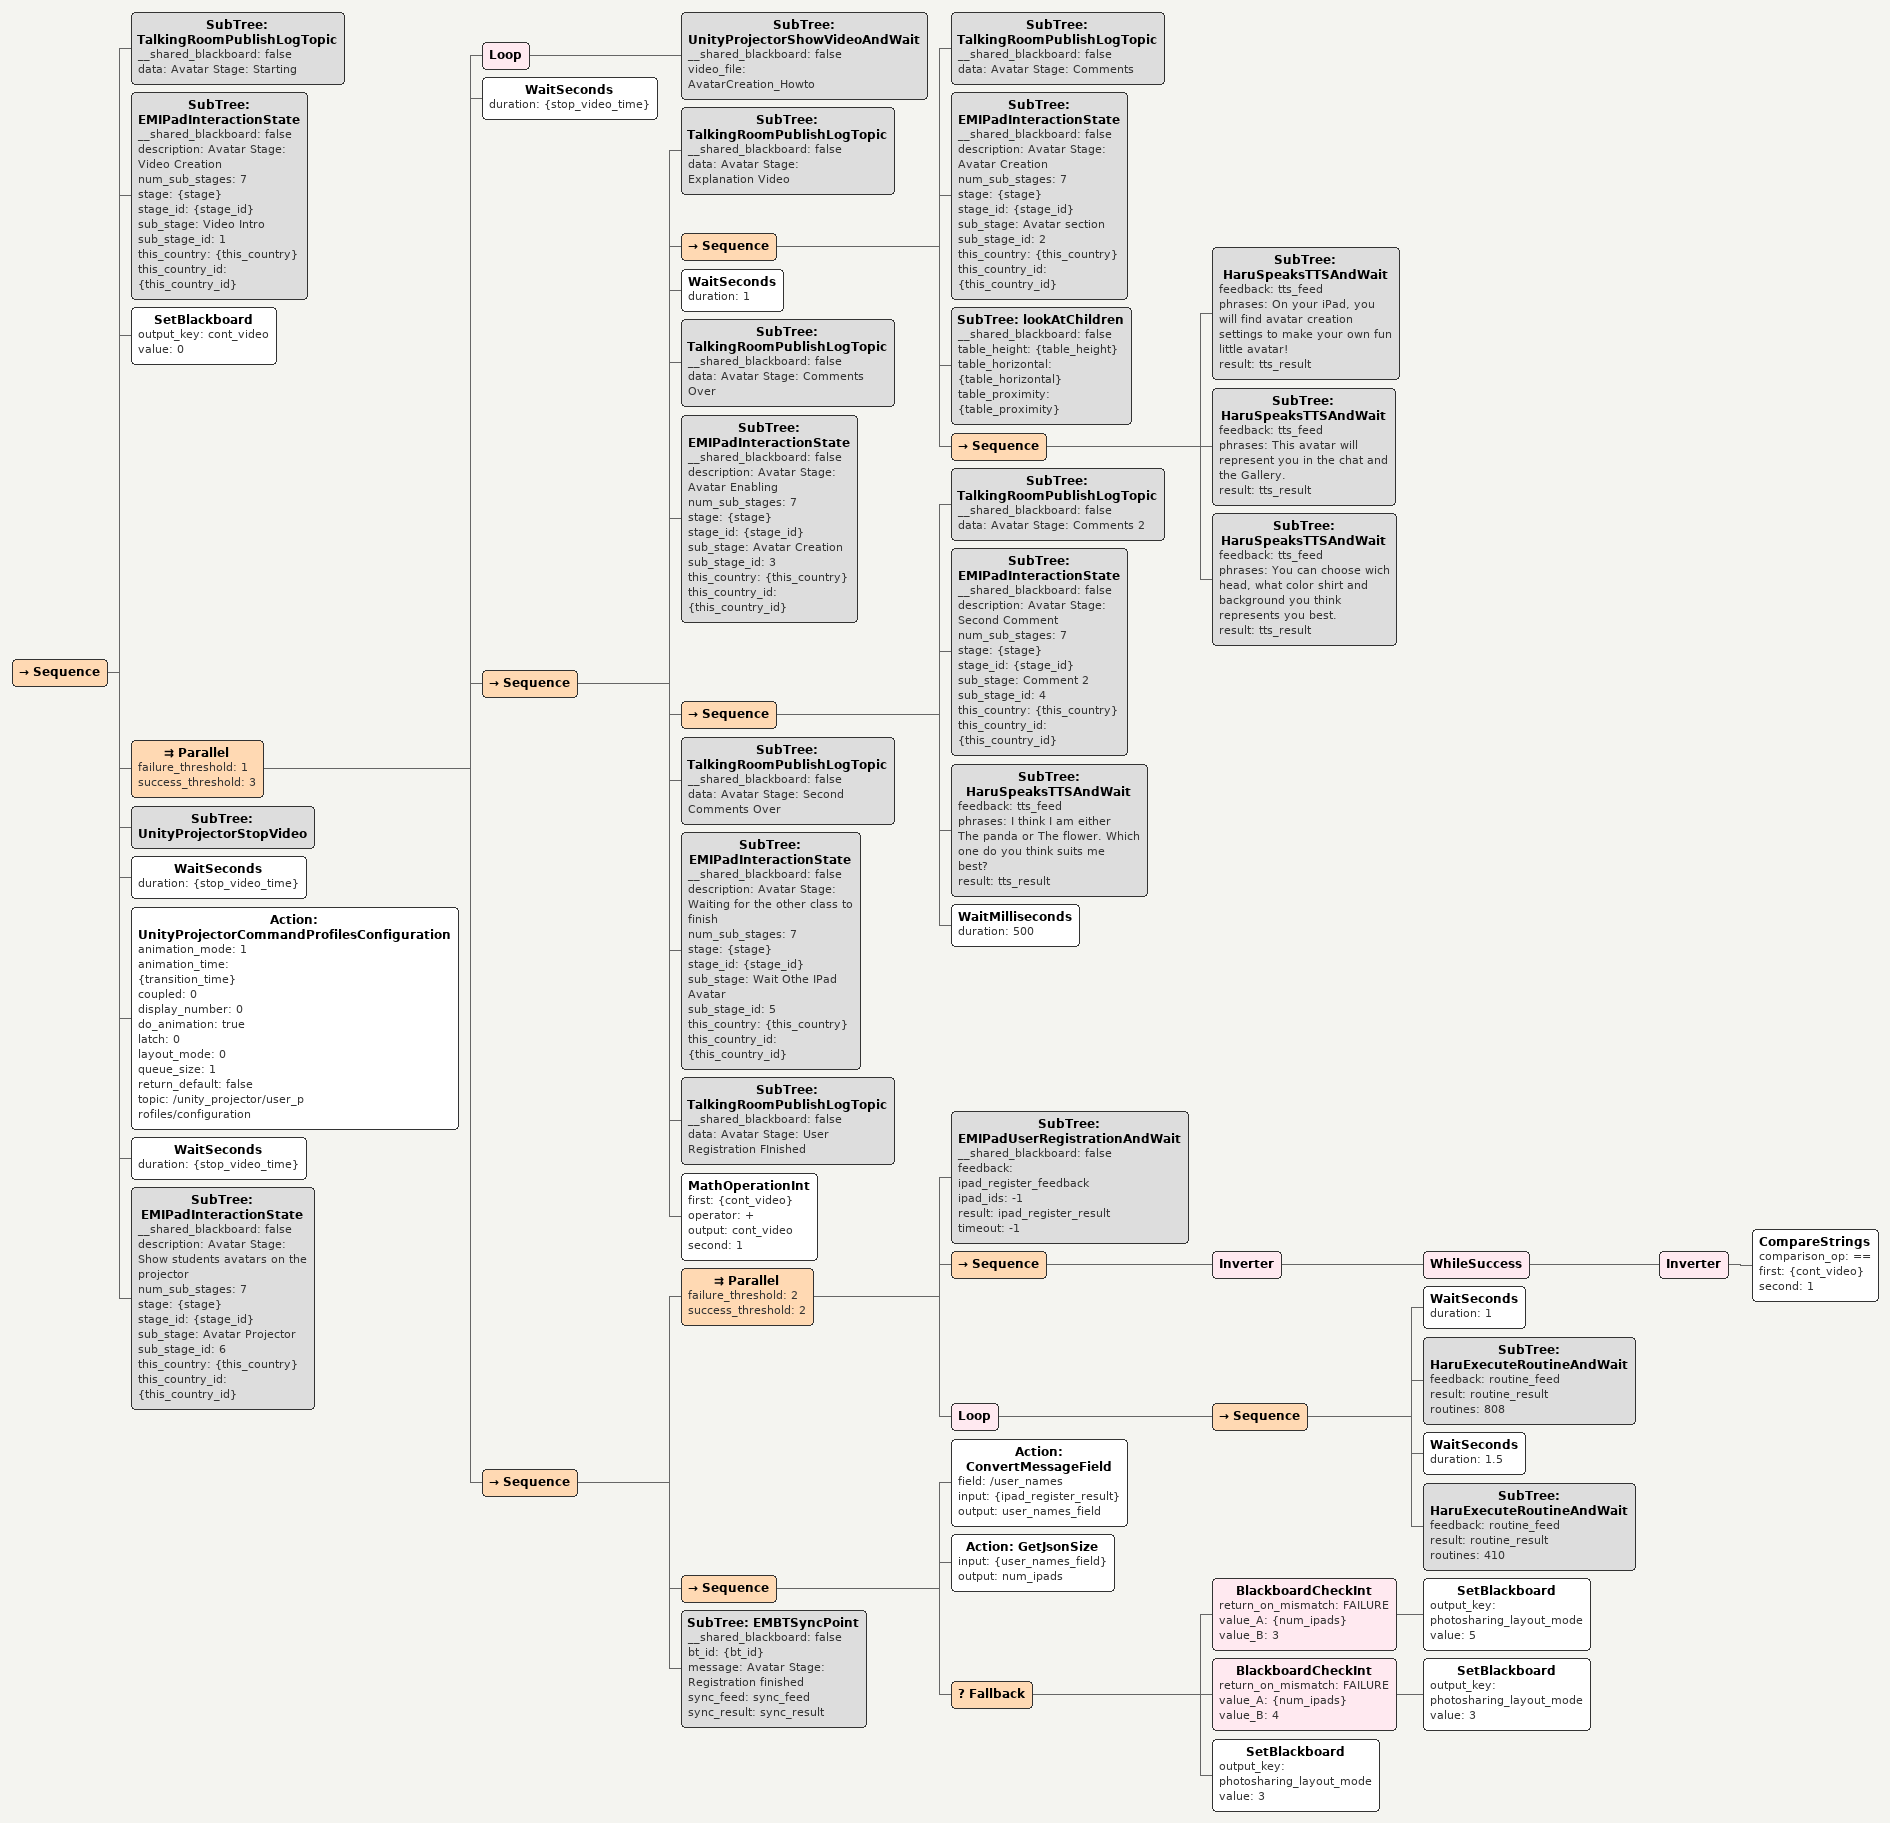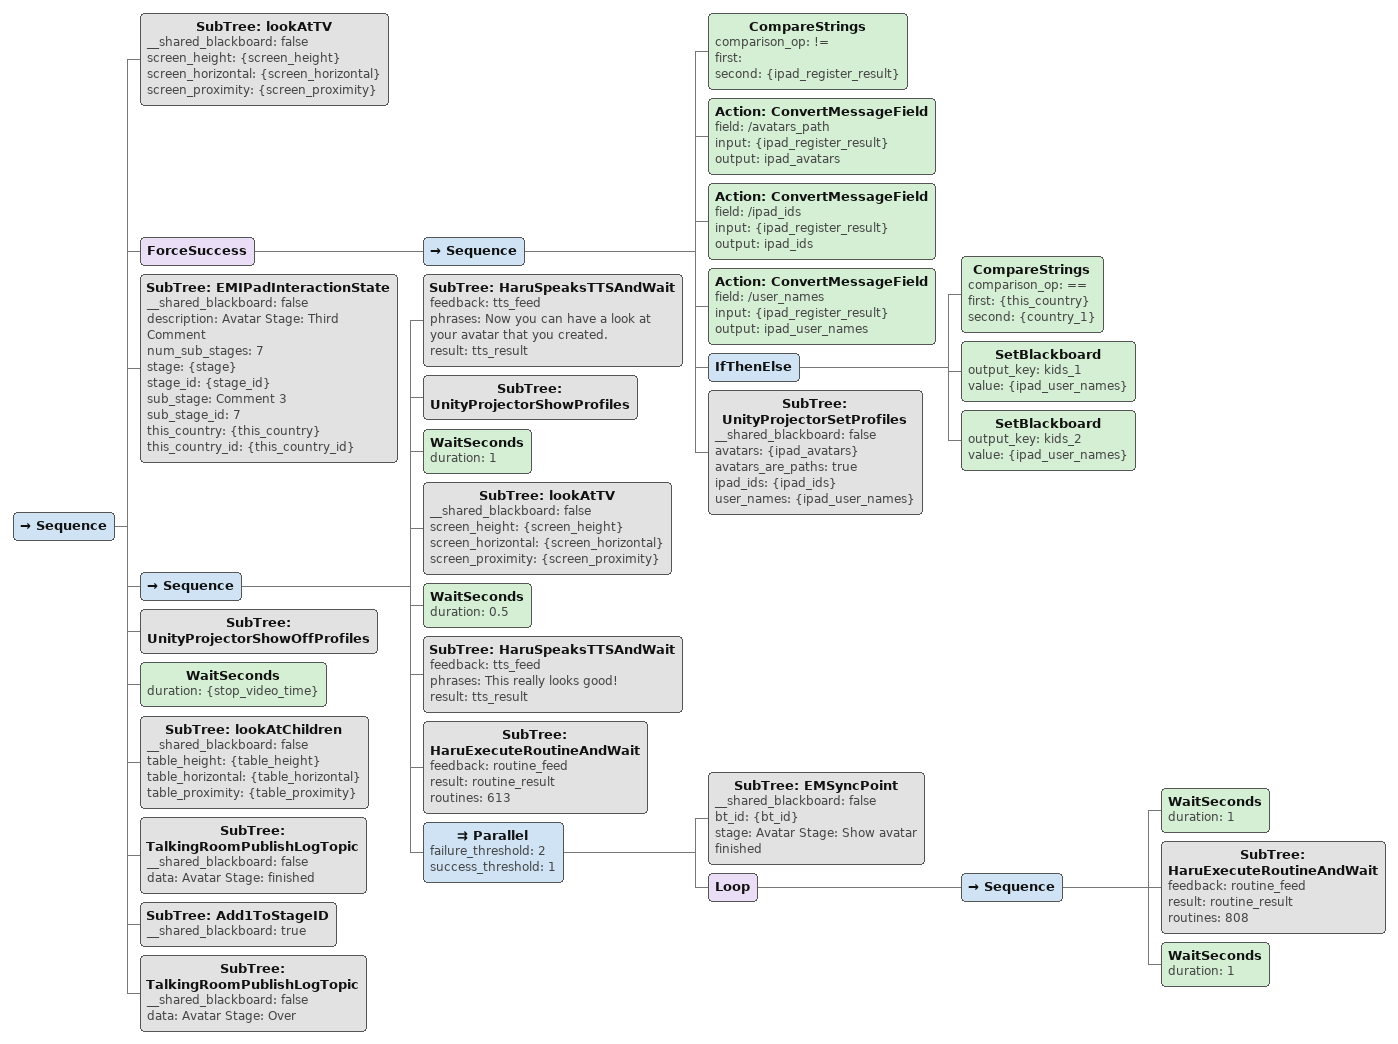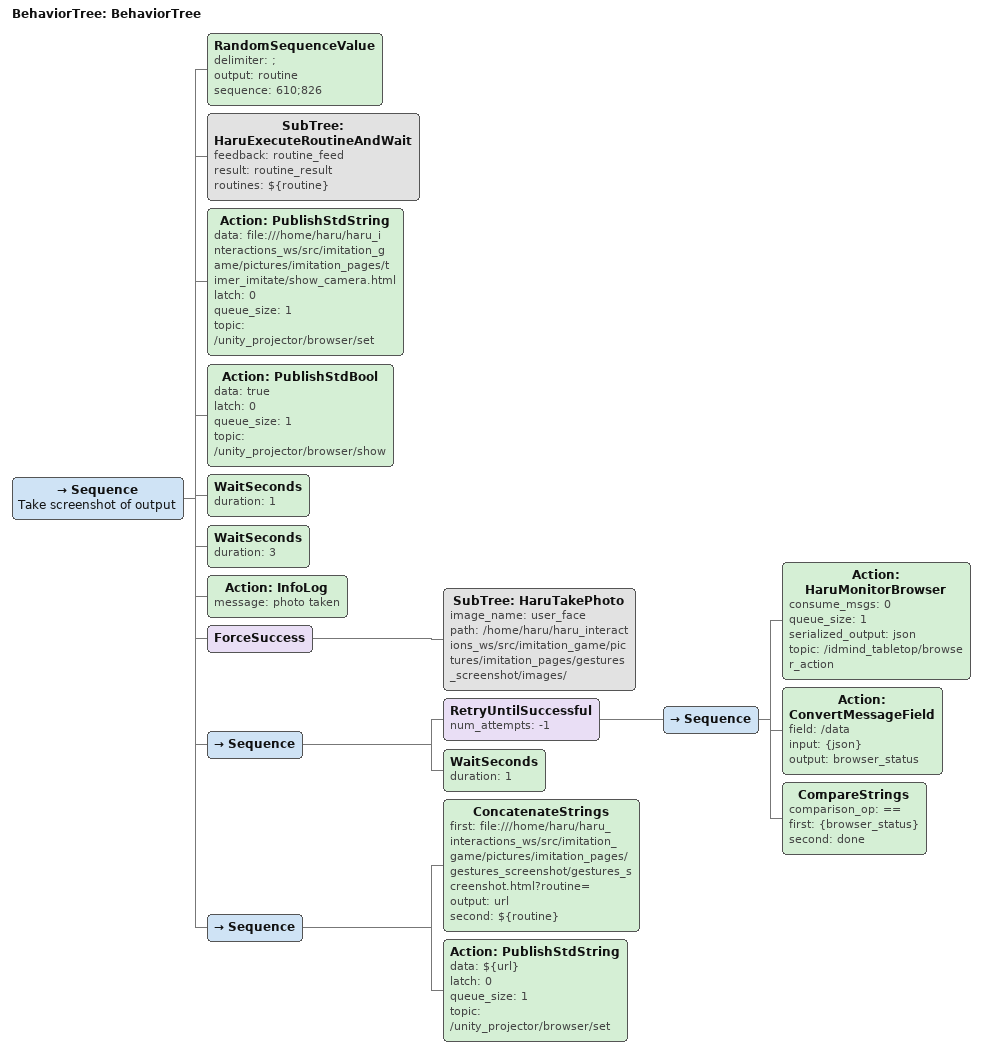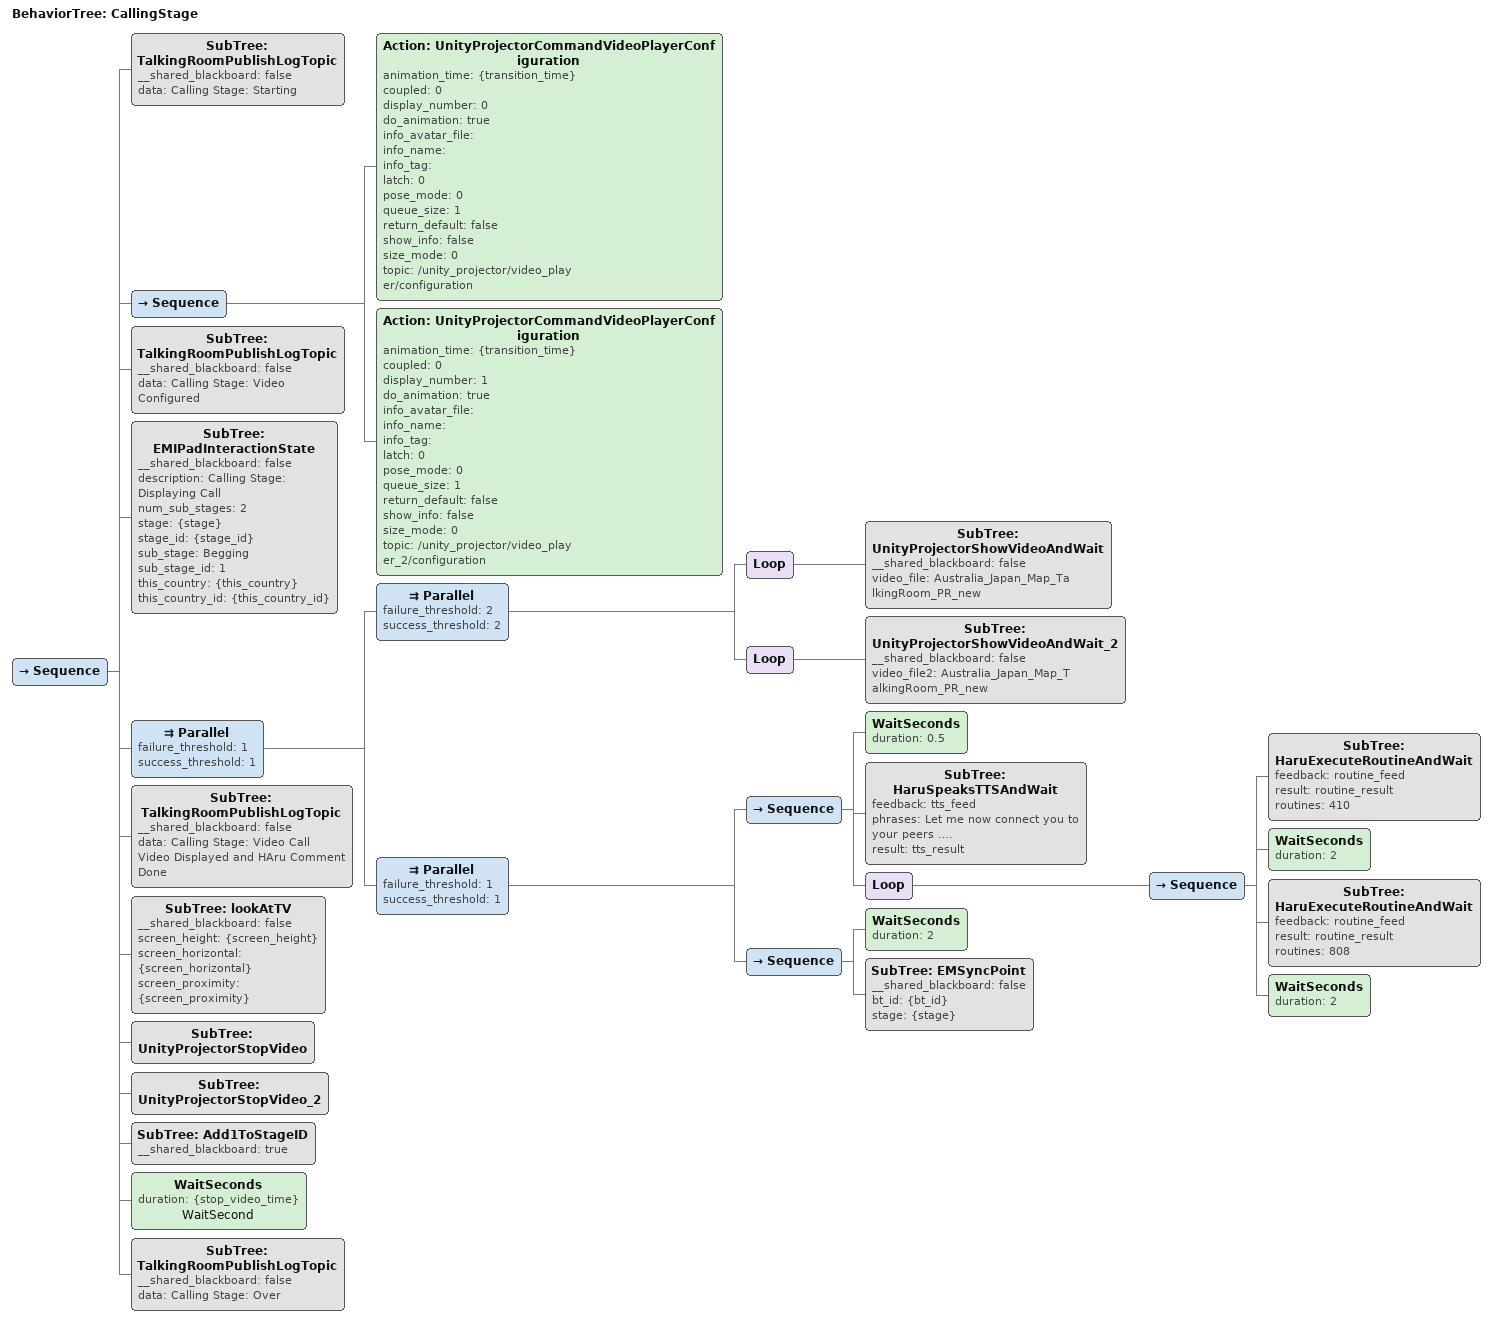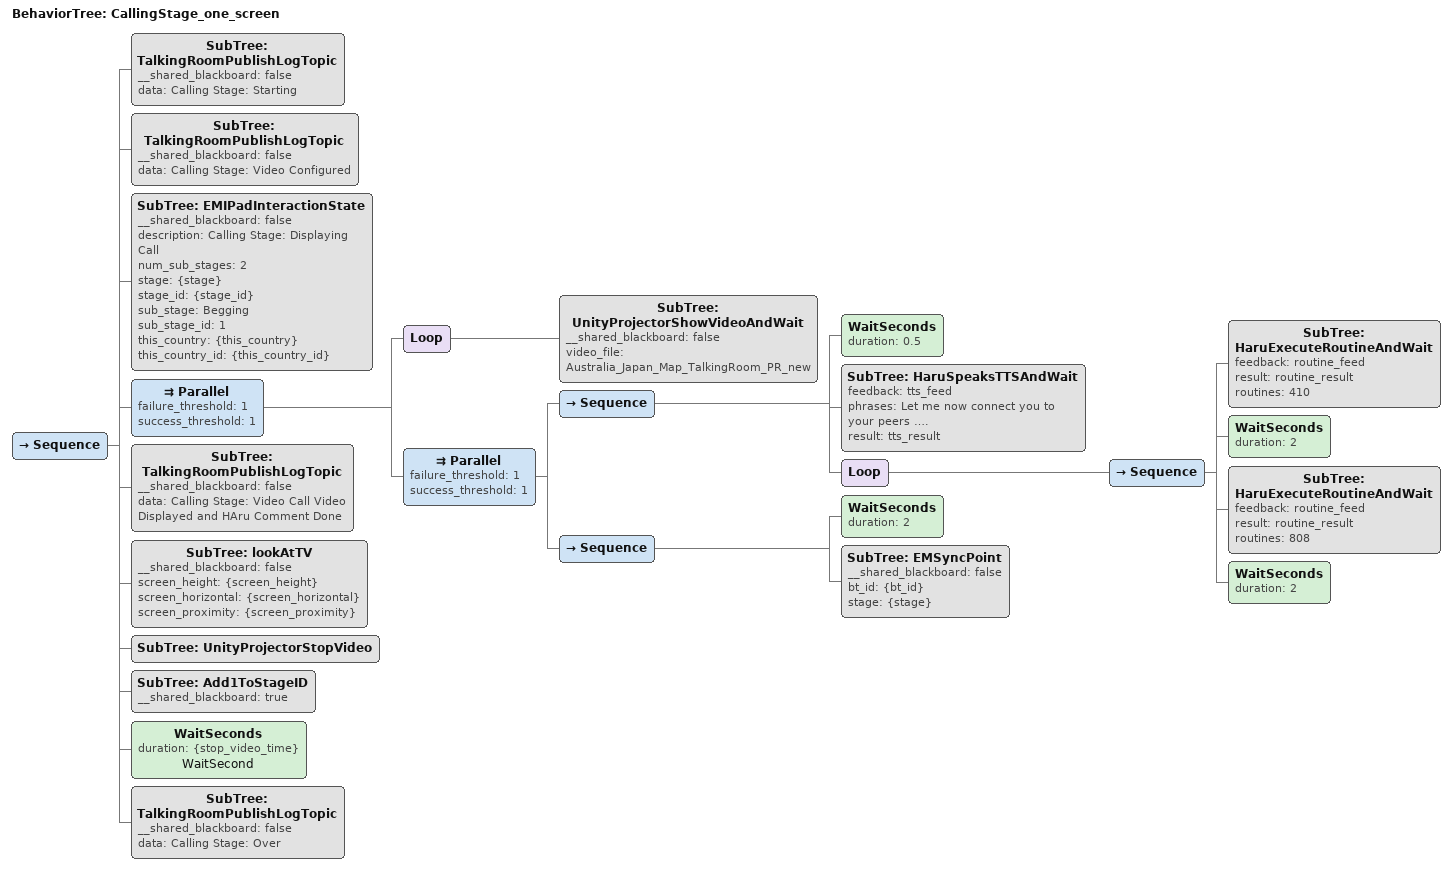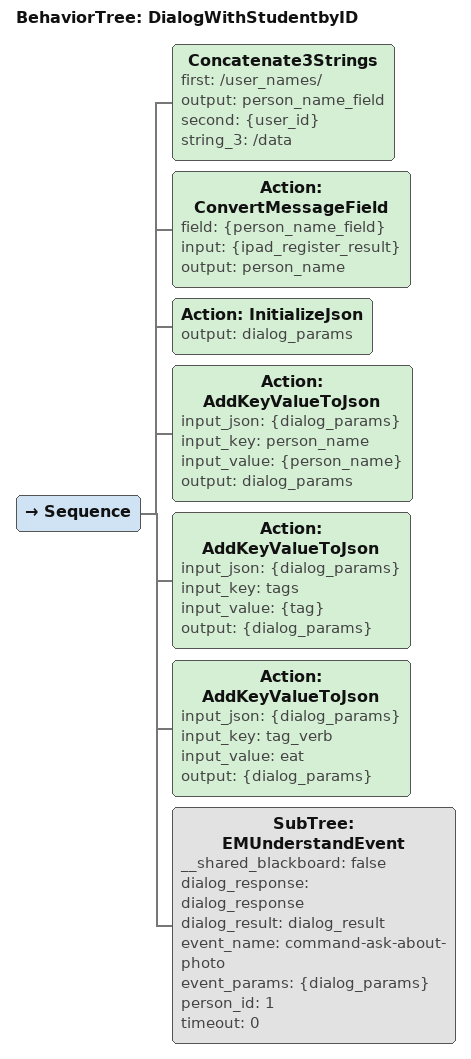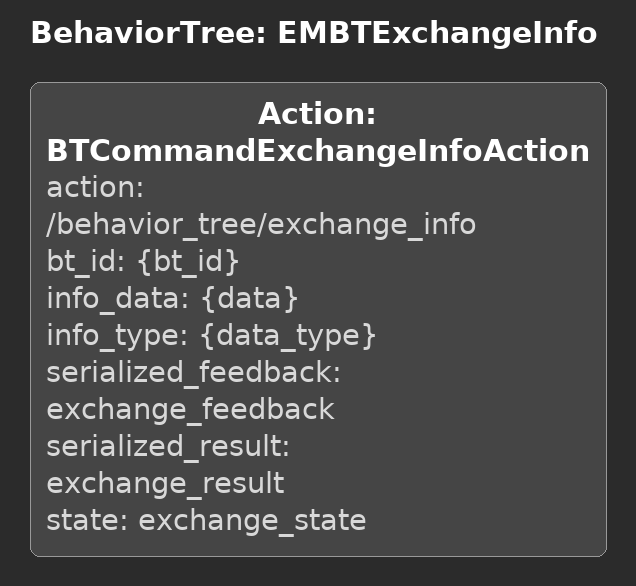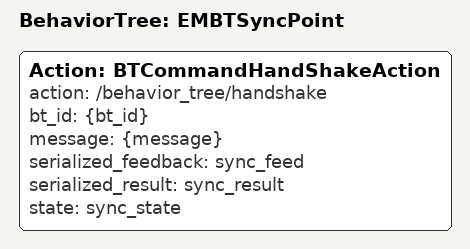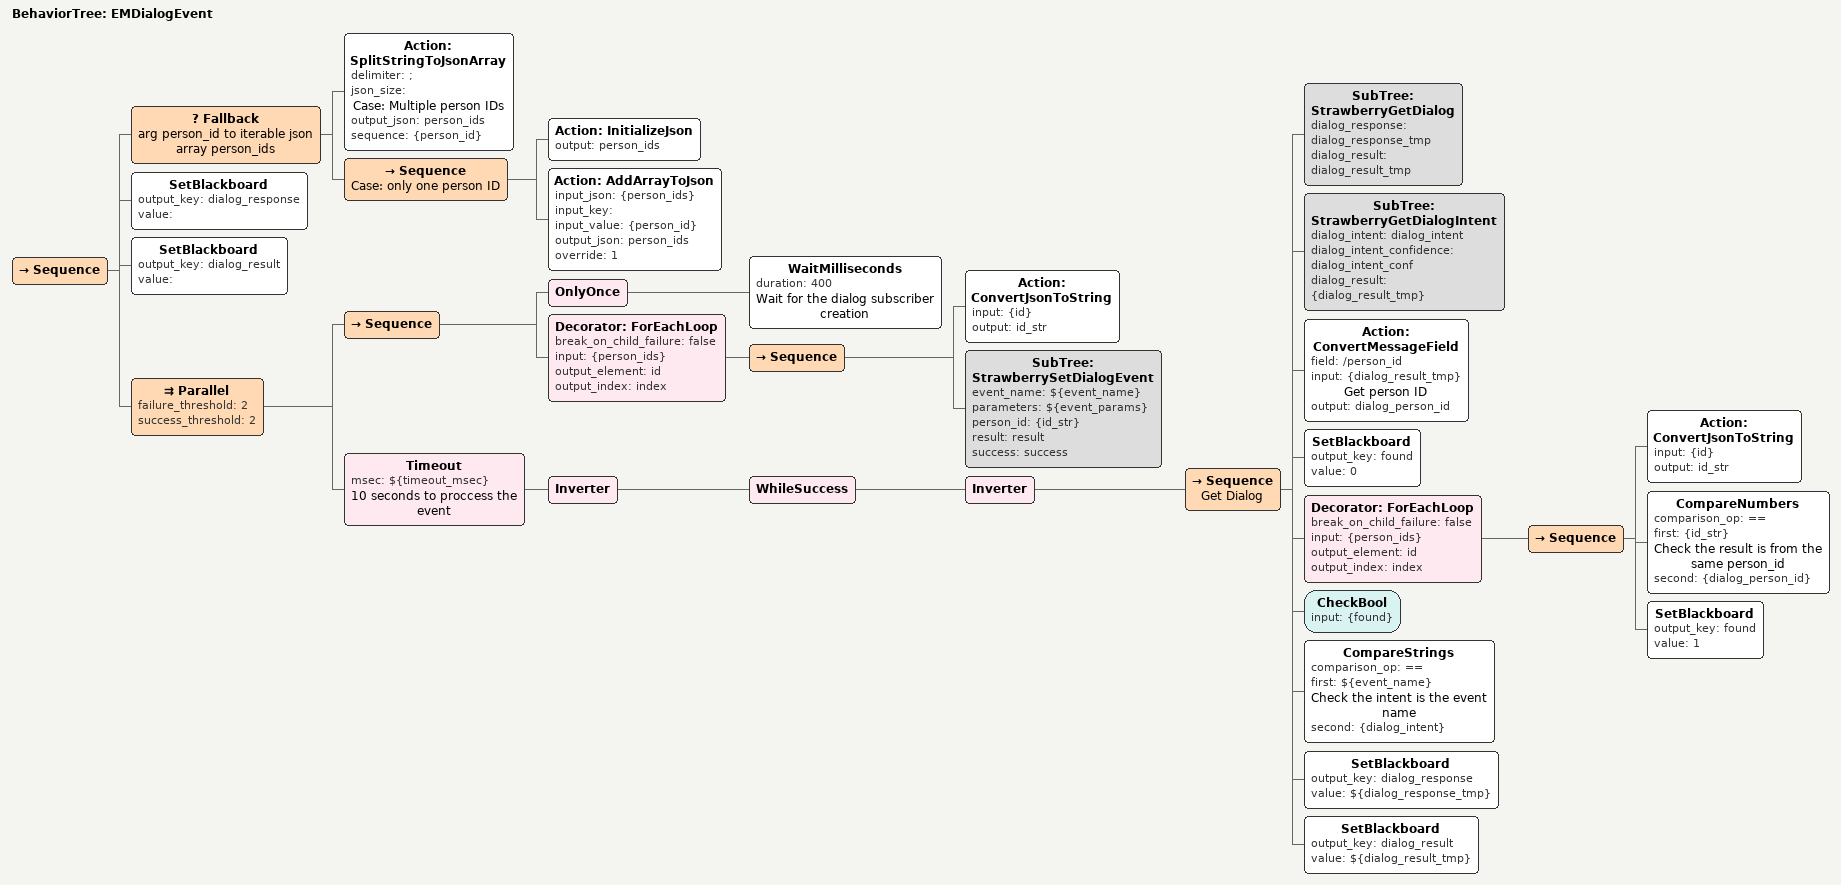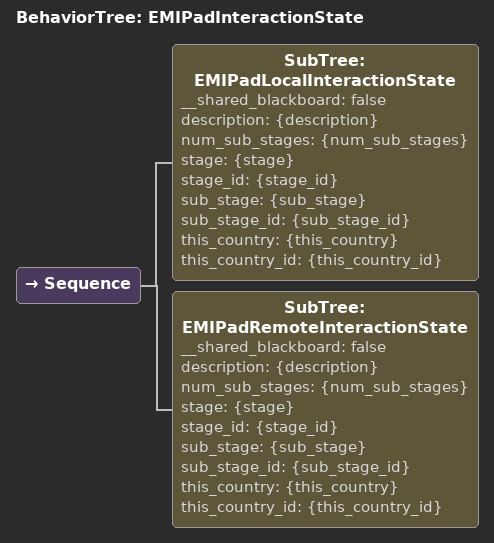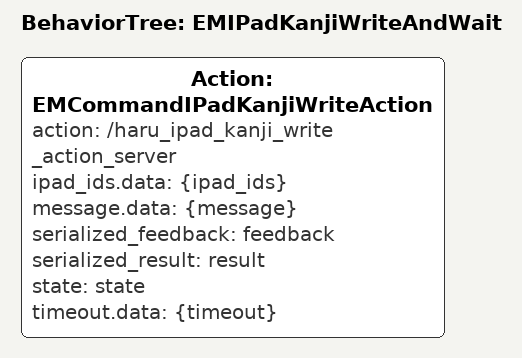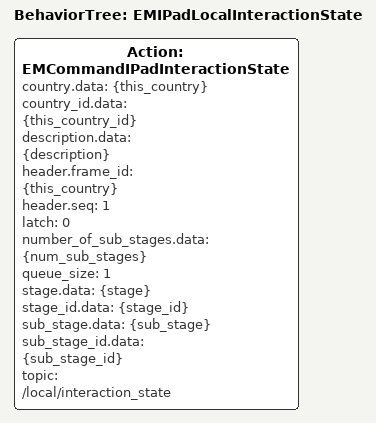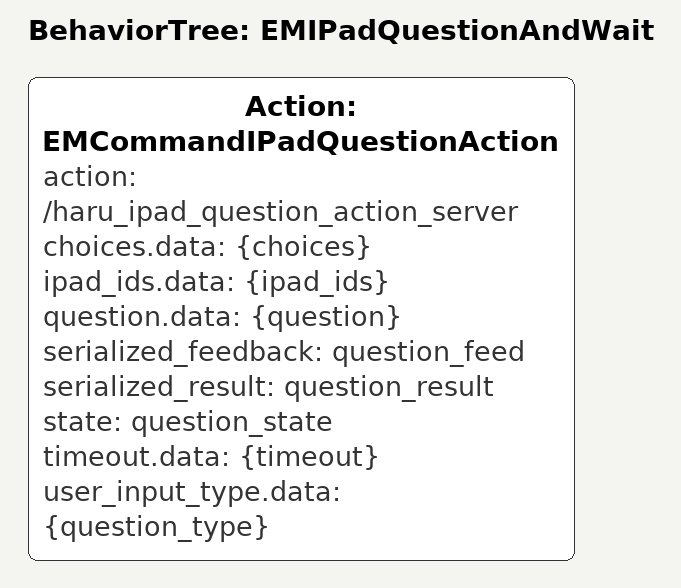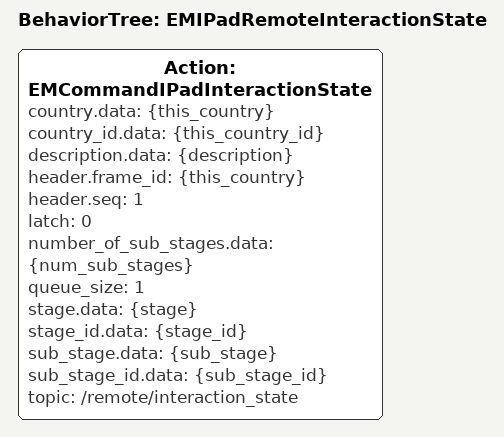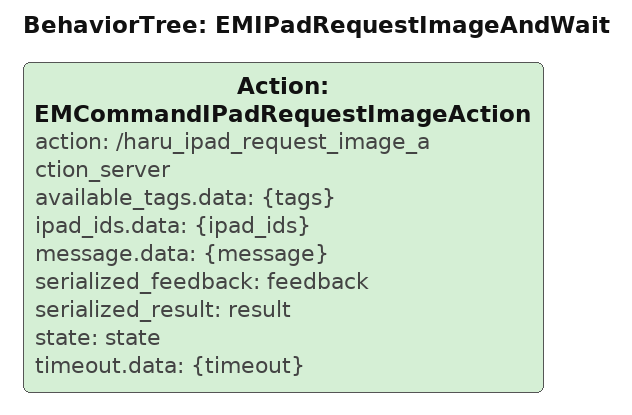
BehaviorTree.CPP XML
<Sequence>
    <SubTree ID="TalkingRoomPublishLogTopic" __shared_blackboard="false" data="Avatar Stage: Starting"/>
    <SubTree ID="EMIPadInteractionState" __shared_blackboard="false" description="Avatar Stage: Video Creation" num_sub_stages="7" stage="{stage}" stage_id="{stage_id}" sub_stage="Video Intro" sub_stage_id="1" this_country="{this_country}" this_country_id="{this_country_id}"/>
    <SetBlackboard output_key="cont_video" value="0"/>
    <Parallel failure_threshold="1" success_threshold="3">
        <Loop>
            <SubTree ID="UnityProjectorShowVideoAndWait" __shared_blackboard="false" video_file="AvatarCreation_Howto"/>
        </Loop>
        <WaitSeconds duration="{stop_video_time}"/>
        <Sequence>
            <SubTree ID="TalkingRoomPublishLogTopic" __shared_blackboard="false" data="Avatar Stage: Explanation Video"/>
            <Sequence>
                <SubTree ID="TalkingRoomPublishLogTopic" __shared_blackboard="false" data="Avatar Stage: Comments"/>
                <SubTree ID="EMIPadInteractionState" __shared_blackboard="false" description="Avatar Stage: Avatar Creation" num_sub_stages="7" stage="{stage}" stage_id="{stage_id}" sub_stage="Avatar section" sub_stage_id="2" this_country="{this_country}" this_country_id="{this_country_id}"/>
                <SubTree ID="lookAtChildren" __shared_blackboard="false" table_height="{table_height}" table_horizontal="{table_horizontal}" table_proximity="{table_proximity}"/>
                <Sequence>
                    <SubTree ID="HaruSpeaksTTSAndWait" feedback="tts_feed" phrases="On your iPad, you will find avatar creation settings to make your own fun little avatar! " result="tts_result"/>
                    <SubTree ID="HaruSpeaksTTSAndWait" feedback="tts_feed" phrases="This avatar will represent you in the chat and the Gallery. " result="tts_result"/>
                    <SubTree ID="HaruSpeaksTTSAndWait" feedback="tts_feed" phrases="You can choose wich head, what color shirt and background you think represents you best." result="tts_result"/>
                </Sequence>
            </Sequence>
            <WaitSeconds duration="1"/>
            <SubTree ID="TalkingRoomPublishLogTopic" __shared_blackboard="false" data="Avatar Stage: Comments Over"/>
            <SubTree ID="EMIPadInteractionState" __shared_blackboard="false" description="Avatar Stage: Avatar Enabling" num_sub_stages="7" stage="{stage}" stage_id="{stage_id}" sub_stage="Avatar Creation" sub_stage_id="3" this_country="{this_country}" this_country_id="{this_country_id}"/>
            <Sequence>
                <SubTree ID="TalkingRoomPublishLogTopic" __shared_blackboard="false" data="Avatar Stage: Comments 2"/>
                <SubTree ID="EMIPadInteractionState" __shared_blackboard="false" description="Avatar Stage: Second Comment " num_sub_stages="7" stage="{stage}" stage_id="{stage_id}" sub_stage="Comment 2" sub_stage_id="4" this_country="{this_country}" this_country_id="{this_country_id}"/>
                <SubTree ID="HaruSpeaksTTSAndWait" feedback="tts_feed" phrases="I think I am either The panda or The flower. Which one do you think suits me best?" result="tts_result"/>
                <WaitMilliseconds duration="500"/>
            </Sequence>
            <SubTree ID="TalkingRoomPublishLogTopic" __shared_blackboard="false" data="Avatar Stage: Second Comments Over"/>
            <SubTree ID="EMIPadInteractionState" __shared_blackboard="false" description="Avatar Stage: Waiting for the other class to finish" num_sub_stages="7" stage="{stage}" stage_id="{stage_id}" sub_stage="Wait Othe IPad Avatar" sub_stage_id="5" this_country="{this_country}" this_country_id="{this_country_id}"/>
            <SubTree ID="TalkingRoomPublishLogTopic" __shared_blackboard="false" data="Avatar Stage: User Registration FInished"/>
            <MathOperationInt first="{cont_video}" operator="+" output="cont_video" second="1"/>
        </Sequence>
        <Sequence>
            <Parallel failure_threshold="2" success_threshold="2">
                <SubTree ID="EMIPadUserRegistrationAndWait" __shared_blackboard="false" feedback="ipad_register_feedback" ipad_ids="-1" result="ipad_register_result" timeout="-1"/>
                <Sequence>
                    <Inverter>
                        <WhileSuccess>
                            <Inverter>
                                <CompareStrings comparison_op="==" first="{cont_video}" second="1"/>
                            </Inverter>
                        </WhileSuccess>
                    </Inverter>
                </Sequence>
                <Loop>
                    <Sequence>
                        <WaitSeconds duration="1"/>
                        <SubTree ID="HaruExecuteRoutineAndWait" feedback="routine_feed" result="routine_result" routines="808"/>
                        <WaitSeconds duration="1.5"/>
                        <SubTree ID="HaruExecuteRoutineAndWait" feedback="routine_feed" result="routine_result" routines="410"/>
                    </Sequence>
                </Loop>
            </Parallel>
            <Sequence>
                <Action ID="ConvertMessageField" field="/user_names" input="{ipad_register_result}" output="user_names_field"/>
                <Action ID="GetJsonSize" input="{user_names_field}" output="num_ipads"/>
                <Fallback>
                    <BlackboardCheckInt return_on_mismatch="FAILURE" value_A="{num_ipads}" value_B="3">
                        <SetBlackboard output_key="photosharing_layout_mode" value="5"/>
                    </BlackboardCheckInt>
                    <BlackboardCheckInt return_on_mismatch="FAILURE" value_A="{num_ipads}" value_B="4">
                        <SetBlackboard output_key="photosharing_layout_mode" value="3"/>
                    </BlackboardCheckInt>
                    <SetBlackboard output_key="photosharing_layout_mode" value="3"/>
                </Fallback>
            </Sequence>
            <SubTree ID="EMBTSyncPoint" __shared_blackboard="false" bt_id="{bt_id}" message="Avatar Stage: Registration finished" sync_feed="sync_feed" sync_result="sync_result"/>
        </Sequence>
    </Parallel>
    <SubTree ID="UnityProjectorStopVideo"/>
    <WaitSeconds duration="{stop_video_time}"/>
    <Action ID="UnityProjectorCommandProfilesConfiguration" animation_mode="1" animation_time="{transition_time}" coupled="0" display_number="0" do_animation="true" latch="0" layout_mode="0" queue_size="1" return_default="false" topic="/unity_projector/user_profiles/configuration"/>
    <WaitSeconds duration="{stop_video_time}"/>
    <SubTree ID="EMIPadInteractionState" __shared_blackboard="false" description="Avatar Stage: Show students avatars on the projector" num_sub_stages="7" stage="{stage}" stage_id="{stage_id}" sub_stage="Avatar Projector" sub_stage_id="6" this_country="{this_country}" this_country_id="{this_country_id}"/>
</Sequence>

<Sequence>
    <SubTree ID="lookAtTV" __shared_blackboard="false" screen_height="{screen_height}" screen_horizontal="{screen_horizontal}" screen_proximity="{screen_proximity}"/>
    <ForceSuccess>
        <Sequence>
            <CompareStrings comparison_op="!=" first="" second="{ipad_register_result}"/>
            <Action ID="ConvertMessageField" field="/avatars_path" input="{ipad_register_result}" output="ipad_avatars"/>
            <Action ID="ConvertMessageField" field="/ipad_ids" input="{ipad_register_result}" output="ipad_ids"/>
            <Action ID="ConvertMessageField" field="/user_names" input="{ipad_register_result}" output="ipad_user_names"/>
            <IfThenElse>
                <CompareStrings comparison_op="==" first="{this_country}" second="{country_1}"/>
                <SetBlackboard output_key="kids_1" value="{ipad_user_names}"/>
                <SetBlackboard output_key="kids_2" value="{ipad_user_names}"/>
            </IfThenElse>
            <SubTree ID="UnityProjectorSetProfiles" __shared_blackboard="false" avatars="{ipad_avatars}" avatars_are_paths="true" ipad_ids="{ipad_ids}" user_names="{ipad_user_names}"/>
        </Sequence>
    </ForceSuccess>
    <SubTree ID="EMIPadInteractionState" __shared_blackboard="false" description="Avatar Stage: Third Comment" num_sub_stages="7" stage="{stage}" stage_id="{stage_id}" sub_stage="Comment 3" sub_stage_id="7" this_country="{this_country}" this_country_id="{this_country_id}"/>
    <Sequence>
        <SubTree ID="HaruSpeaksTTSAndWait" feedback="tts_feed" phrases="Now you can have a look at your avatar that you created." result="tts_result"/>
        <SubTree ID="UnityProjectorShowProfiles"/>
        <WaitSeconds duration="1"/>
        <SubTree ID="lookAtTV" __shared_blackboard="false" screen_height="{screen_height}" screen_horizontal="{screen_horizontal}" screen_proximity="{screen_proximity}"/>
        <WaitSeconds duration="0.5"/>
        <SubTree ID="HaruSpeaksTTSAndWait" feedback="tts_feed" phrases="This really looks good!" result="tts_result"/>
        <SubTree ID="HaruExecuteRoutineAndWait" feedback="routine_feed" result="routine_result" routines="613"/>
        <Parallel failure_threshold="2" success_threshold="1">
            <SubTree ID="EMSyncPoint" __shared_blackboard="false" bt_id="{bt_id}" stage="Avatar Stage: Show avatar finished"/>
            <Loop>
                <Sequence>
                    <WaitSeconds duration="1"/>
                    <SubTree ID="HaruExecuteRoutineAndWait" feedback="routine_feed" result="routine_result" routines="808"/>
                    <WaitSeconds duration="1"/>
                </Sequence>
            </Loop>
        </Parallel>
    </Sequence>
    <SubTree ID="UnityProjectorShowOffProfiles"/>
    <WaitSeconds duration="{stop_video_time}"/>
    <SubTree ID="lookAtChildren" __shared_blackboard="false" table_height="{table_height}" table_horizontal="{table_horizontal}" table_proximity="{table_proximity}"/>
    <SubTree ID="TalkingRoomPublishLogTopic" __shared_blackboard="false" data="Avatar Stage: finished"/>
    <SubTree ID="Add1ToStageID" __shared_blackboard="true"/>
    <SubTree ID="TalkingRoomPublishLogTopic" __shared_blackboard="false" data="Avatar Stage: Over"/>
</Sequence>

<BehaviorTree ID="BehaviorTree">
    <Sequence name="Take screenshot of output">
        <RandomSequenceValue delimiter=";" output="routine" sequence="610;826"/>
        <SubTree ID="HaruExecuteRoutineAndWait" feedback="routine_feed" result="routine_result" routines="${routine}"/>
        <Action ID="PublishStdString" data="file:///home/haru/haru_interactions_ws/src/imitation_game/pictures/imitation_pages/timer_imitate/show_camera.html" latch="0" queue_size="1" topic="/unity_projector/browser/set"/>
        <Action ID="PublishStdBool" data="true" latch="0" queue_size="1" topic="/unity_projector/browser/show"/>
        <WaitSeconds duration="1"/>
        <WaitSeconds duration="3"/>
        <Action ID="InfoLog" message="photo taken"/>
        <ForceSuccess>
            <SubTree ID="HaruTakePhoto" image_name="user_face" path="/home/haru/haru_interactions_ws/src/imitation_game/pictures/imitation_pages/gestures_screenshot/images/"/>
        </ForceSuccess>
        <Sequence>
            <RetryUntilSuccessful num_attempts="-1">
                <Sequence>
                    <Action ID="HaruMonitorBrowser" consume_msgs="0" queue_size="1" serialized_output="json" topic="/idmind_tabletop/browser_action"/>
                    <Action ID="ConvertMessageField" field="/data" input="{json}" output="browser_status"/>
                    <CompareStrings comparison_op="==" first="{browser_status}" second="done"/>
                </Sequence>
            </RetryUntilSuccessful>
            <WaitSeconds duration="1"/>
        </Sequence>
        <Sequence>
            <ConcatenateStrings first="file:///home/haru/haru_interactions_ws/src/imitation_game/pictures/imitation_pages/gestures_screenshot/gestures_screenshot.html?routine=" output="url" second="${routine}"/>
            <Action ID="PublishStdString" data="${url}" latch="0" queue_size="1" topic="/unity_projector/browser/set"/>
        </Sequence>
    </Sequence>
</BehaviorTree>

<BehaviorTree ID="CallingStage">
        <Sequence>
            <SubTree ID="TalkingRoomPublishLogTopic" __shared_blackboard="false" data="Calling Stage: Starting"/>
            <Sequence>
                <Action ID="UnityProjectorCommandVideoPlayerConfiguration" animation_time="{transition_time}" coupled="0" display_number="0" do_animation="true" info_avatar_file="" info_name="" info_tag="" latch="0" pose_mode="0" queue_size="1" return_default="false" show_info="false" size_mode="0" topic="/unity_projector/video_player/configuration"/>
                <Action ID="UnityProjectorCommandVideoPlayerConfiguration" animation_time="{transition_time}" coupled="0" display_number="1" do_animation="true" info_avatar_file="" info_name="" info_tag="" latch="0" pose_mode="0" queue_size="1" return_default="false" show_info="false" size_mode="0" topic="/unity_projector/video_player_2/configuration"/>
            </Sequence>
            <SubTree ID="TalkingRoomPublishLogTopic" __shared_blackboard="false" data="Calling Stage: Video Configured"/>
            <SubTree ID="EMIPadInteractionState" __shared_blackboard="false" description="Calling Stage: Displaying Call" num_sub_stages="2" stage="{stage}" stage_id="{stage_id}" sub_stage="Begging" sub_stage_id="1" this_country="{this_country}" this_country_id="{this_country_id}"/>
            <Parallel failure_threshold="1" success_threshold="1">
                <Parallel failure_threshold="2" success_threshold="2">
                    <Loop>
                        <SubTree ID="UnityProjectorShowVideoAndWait" __shared_blackboard="false" video_file="Australia_Japan_Map_TalkingRoom_PR_new"/>
                    </Loop>
                    <Loop>
                        <SubTree ID="UnityProjectorShowVideoAndWait_2" __shared_blackboard="false" video_file2="Australia_Japan_Map_TalkingRoom_PR_new"/>
                    </Loop>
                </Parallel>
                <Parallel failure_threshold="1" success_threshold="1">
                    <Sequence>
                        <WaitSeconds duration="0.5"/>
                        <SubTree ID="HaruSpeaksTTSAndWait" feedback="tts_feed" phrases="Let me now connect you to your peers ….
" result="tts_result"/>
                        <Loop>
                            <Sequence>
                                <SubTree ID="HaruExecuteRoutineAndWait" feedback="routine_feed" result="routine_result" routines="410"/>
                                <WaitSeconds duration="2"/>
                                <SubTree ID="HaruExecuteRoutineAndWait" feedback="routine_feed" result="routine_result" routines="808"/>
                                <WaitSeconds duration="2"/>
                            </Sequence>
                        </Loop>
                    </Sequence>
                    <Sequence>
                        <WaitSeconds duration="2"/>
                        <SubTree ID="EMSyncPoint" __shared_blackboard="false" bt_id="{bt_id}" stage="{stage}"/>
                    </Sequence>
                </Parallel>
            </Parallel>
            <SubTree ID="TalkingRoomPublishLogTopic" __shared_blackboard="false" data="Calling Stage: Video Call Video Displayed and HAru Comment Done"/>
            <SubTree ID="lookAtTV" __shared_blackboard="false" screen_height="{screen_height}" screen_horizontal="{screen_horizontal}" screen_proximity="{screen_proximity}"/>
            <SubTree ID="UnityProjectorStopVideo"/>
            <SubTree ID="UnityProjectorStopVideo_2"/>
            <SubTree ID="Add1ToStageID" __shared_blackboard="true"/>
            <WaitSeconds duration="{stop_video_time}" name="WaitSecond"/>
            <SubTree ID="TalkingRoomPublishLogTopic" __shared_blackboard="false" data="Calling Stage: Over"/>
        </Sequence>
    </BehaviorTree>

<BehaviorTree ID="CallingStage_one_screen">
        <Sequence>
            <SubTree ID="TalkingRoomPublishLogTopic" __shared_blackboard="false" data="Calling Stage: Starting"/>
            <SubTree ID="TalkingRoomPublishLogTopic" __shared_blackboard="false" data="Calling Stage: Video Configured"/>
            <SubTree ID="EMIPadInteractionState" __shared_blackboard="false" description="Calling Stage: Displaying Call" num_sub_stages="2" stage="{stage}" stage_id="{stage_id}" sub_stage="Begging" sub_stage_id="1" this_country="{this_country}" this_country_id="{this_country_id}"/>
            <Parallel failure_threshold="1" success_threshold="1">
                <Loop>
                    <SubTree ID="UnityProjectorShowVideoAndWait" __shared_blackboard="false" video_file="Australia_Japan_Map_TalkingRoom_PR_new"/>
                </Loop>
                <Parallel failure_threshold="1" success_threshold="1">
                    <Sequence>
                        <WaitSeconds duration="0.5"/>
                        <SubTree ID="HaruSpeaksTTSAndWait" feedback="tts_feed" phrases="Let me now connect you to your peers ….
" result="tts_result"/>
                        <Loop>
                            <Sequence>
                                <SubTree ID="HaruExecuteRoutineAndWait" feedback="routine_feed" result="routine_result" routines="410"/>
                                <WaitSeconds duration="2"/>
                                <SubTree ID="HaruExecuteRoutineAndWait" feedback="routine_feed" result="routine_result" routines="808"/>
                                <WaitSeconds duration="2"/>
                            </Sequence>
                        </Loop>
                    </Sequence>
                    <Sequence>
                        <WaitSeconds duration="2"/>
                        <SubTree ID="EMSyncPoint" __shared_blackboard="false" bt_id="{bt_id}" stage="{stage}"/>
                    </Sequence>
                </Parallel>
            </Parallel>
            <SubTree ID="TalkingRoomPublishLogTopic" __shared_blackboard="false" data="Calling Stage: Video Call Video Displayed and HAru Comment Done"/>
            <SubTree ID="lookAtTV" __shared_blackboard="false" screen_height="{screen_height}" screen_horizontal="{screen_horizontal}" screen_proximity="{screen_proximity}"/>
            <SubTree ID="UnityProjectorStopVideo"/>
            <SubTree ID="Add1ToStageID" __shared_blackboard="true"/>
            <WaitSeconds duration="{stop_video_time}" name="WaitSecond"/>
            <SubTree ID="TalkingRoomPublishLogTopic" __shared_blackboard="false" data="Calling Stage: Over"/>
        </Sequence>
    </BehaviorTree>

<BehaviorTree ID="DialogWithStudentbyID">
    <Sequence>
        <Concatenate3Strings first="/user_names/" output="person_name_field" second="{user_id}" string_3="/data"/>
        <Action ID="ConvertMessageField" field="{person_name_field}" input="{ipad_register_result}" output="person_name"/>
        <Action ID="InitializeJson" output="dialog_params"/>
        <Action ID="AddKeyValueToJson" input_json="{dialog_params}" input_key="person_name" input_value="{person_name}" output="dialog_params"/>
        <Action ID="AddKeyValueToJson" input_json="{dialog_params}" input_key="tags" input_value="{tag}" output="{dialog_params}"/>
        <Action ID="AddKeyValueToJson" input_json="{dialog_params}" input_key="tag_verb" input_value="eat" output="{dialog_params}"/>
        <SubTree ID="EMUnderstandEvent" __shared_blackboard="false" dialog_response="dialog_response" dialog_result="dialog_result" event_name="command-ask-about-photo" event_params="{dialog_params}" person_id="1" timeout="0"/>
    </Sequence>
</BehaviorTree>

<BehaviorTree ID="EMBTExchangeInfo">
    <Action ID="BTCommandExchangeInfoAction" action="/behavior_tree/exchange_info" bt_id="{bt_id}" info_data="{data}" info_type="{data_type}" serialized_feedback="exchange_feedback" serialized_result="exchange_result" state="exchange_state"/>
</BehaviorTree>

<BehaviorTree ID="EMBTSyncPoint">
    <Action ID="BTCommandHandShakeAction" action="/behavior_tree/handshake" bt_id="{bt_id}" message="{message}" serialized_feedback="sync_feed" serialized_result="sync_result" state="sync_state"/>
</BehaviorTree>

<BehaviorTree ID="EMDialogEvent">
    <Sequence>
        <Fallback name="arg person_id to iterable json array person_ids">
            <Action ID="SplitStringToJsonArray" delimiter=";" json_size="" name="Case: Multiple person IDs" output_json="person_ids" sequence="{person_id}"/>
            <Sequence name="Case: only one person ID">
                <Action ID="InitializeJson" output="person_ids"/>
                <Action ID="AddArrayToJson" input_json="{person_ids}" input_key="" input_value="{person_id}" output_json="person_ids" override="1"/>
            </Sequence>
        </Fallback>
        <SetBlackboard output_key="dialog_response" value=""/>
        <SetBlackboard output_key="dialog_result" value=""/>
        <Parallel failure_threshold="2" success_threshold="2">
            <Sequence>
                <OnlyOnce>
                    <WaitMilliseconds duration="400" name="Wait for the dialog subscriber creation"/>
                </OnlyOnce>
                <Decorator ID="ForEachLoop" break_on_child_failure="false" input="{person_ids}" output_element="id" output_index="index">
                    <Sequence>
                        <Action ID="ConvertJsonToString" input="{id}" output="id_str"/>
                        <SubTree ID="StrawberrySetDialogEvent" event_name="${event_name}" parameters="${event_params}" person_id="{id_str}" result="result" success="success"/>
                    </Sequence>
                </Decorator>
            </Sequence>
            <Timeout msec="${timeout_msec}" name="10 seconds to proccess the event  ">
                <Inverter>
                    <WhileSuccess>
                        <Inverter>
                            <Sequence name="Get Dialog">
                                <SubTree ID="StrawberryGetDialog" dialog_response="dialog_response_tmp" dialog_result="dialog_result_tmp"/>
                                <SubTree ID="StrawberryGetDialogIntent" dialog_intent="dialog_intent" dialog_intent_confidence="dialog_intent_conf" dialog_result="{dialog_result_tmp}"/>
                                <Action ID="ConvertMessageField" field="/person_id" input="{dialog_result_tmp}" name="Get person ID" output="dialog_person_id"/>
                                <SetBlackboard output_key="found" value="0"/>
                                <Decorator ID="ForEachLoop" break_on_child_failure="false" input="{person_ids}" output_element="id" output_index="index">
                                    <Sequence>
                                        <Action ID="ConvertJsonToString" input="{id}" output="id_str"/>
                                        <CompareNumbers comparison_op="==" first="{id_str}" name="Check the result is from the same person_id" second="{dialog_person_id}"/>
                                        <SetBlackboard output_key="found" value="1"/>
                                    </Sequence>
                                </Decorator>
                                <CheckBool input="{found}"/>
                                <CompareStrings comparison_op="==" first="${event_name}" name="Check the intent is the event name" second="{dialog_intent}"/>
                                <SetBlackboard output_key="dialog_response" value="${dialog_response_tmp}"/>
                                <SetBlackboard output_key="dialog_result" value="${dialog_result_tmp}"/>
                            </Sequence>
                        </Inverter>
                    </WhileSuccess>
                </Inverter>
            </Timeout>
        </Parallel>
    </Sequence>
</BehaviorTree>

<BehaviorTree ID="EMIPadInteractionState">
    <Sequence>
        <SubTree ID="EMIPadLocalInteractionState" __shared_blackboard="false" description="{description}" num_sub_stages="{num_sub_stages}" stage="{stage}" stage_id="{stage_id}" sub_stage="{sub_stage}" sub_stage_id="{sub_stage_id}" this_country="{this_country}" this_country_id="{this_country_id}"/>
        <SubTree ID="EMIPadRemoteInteractionState" __shared_blackboard="false" description="{description}" num_sub_stages="{num_sub_stages}" stage="{stage}" stage_id="{stage_id}" sub_stage="{sub_stage}" sub_stage_id="{sub_stage_id}" this_country="{this_country}" this_country_id="{this_country_id}"/>
    </Sequence>
</BehaviorTree>

<BehaviorTree ID="EMIPadKanjiWriteAndWait">
    <Action ID="EMCommandIPadKanjiWriteAction" action="/haru_ipad_kanji_write_action_server" ipad_ids.data="{ipad_ids}" message.data="{message}" serialized_feedback="feedback" serialized_result="result" state="state" timeout.data="{timeout}"/>
</BehaviorTree>

<BehaviorTree ID="EMIPadLocalInteractionState">
    <Action ID="EMCommandIPadInteractionState" country.data="{this_country}" country_id.data="{this_country_id}" description.data="{description}" header.frame_id="{this_country}" header.seq="1" latch="0" number_of_sub_stages.data="{num_sub_stages}" queue_size="1" stage.data="{stage}" stage_id.data="{stage_id}" sub_stage.data="{sub_stage}" sub_stage_id.data="{sub_stage_id}" topic="/local/interaction_state"/>
</BehaviorTree>

<BehaviorTree ID="EMIPadQuestionAndWait">
    <Action ID="EMCommandIPadQuestionAction" action="/haru_ipad_question_action_server" choices.data="{choices}" ipad_ids.data="{ipad_ids}" question.data="{question}" serialized_feedback="question_feed" serialized_result="question_result" state="question_state" timeout.data="{timeout}" user_input_type.data="{question_type}"/>
</BehaviorTree>

<BehaviorTree ID="EMIPadRemoteInteractionState">
    <Action ID="EMCommandIPadInteractionState" country.data="{this_country}" country_id.data="{this_country_id}" description.data="{description}" header.frame_id="{this_country}" header.seq="1" latch="0" number_of_sub_stages.data="{num_sub_stages}" queue_size="1" stage.data="{stage}" stage_id.data="{stage_id}" sub_stage.data="{sub_stage}" sub_stage_id.data="{sub_stage_id}" topic="/remote/interaction_state"/>
</BehaviorTree>

<BehaviorTree ID="EMIPadRequestImageAndWait">
    <Action ID="EMCommandIPadRequestImageAction" action="/haru_ipad_request_image_action_server" available_tags.data="{tags}" ipad_ids.data="{ipad_ids}" message.data="{message}" serialized_feedback="feedback" serialized_result="result" state="state" timeout.data="{timeout}"/>
</BehaviorTree>
